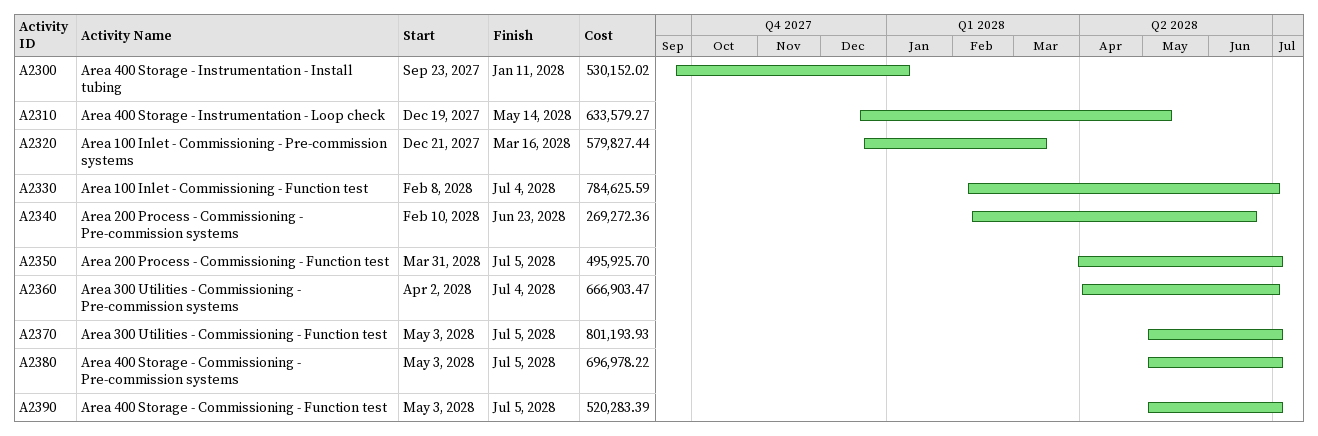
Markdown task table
| ID | Task | Start | Finish | Cost |
|---|---|---|---|---|
| A2300 | Area 400 Storage - Instrumentation - Install tubing | 2027-09-23 | 2028-01-11 | 530152.02 |
| A2310 | Area 400 Storage - Instrumentation - Loop check | 2027-12-19 | 2028-05-14 | 633579.27 |
| A2320 | Area 100 Inlet - Commissioning - Pre-commission systems | 2027-12-21 | 2028-03-16 | 579827.44 |
| A2330 | Area 100 Inlet - Commissioning - Function test | 2028-02-08 | 2028-07-04 | 784625.59 |
| A2340 | Area 200 Process - Commissioning - Pre-commission systems | 2028-02-10 | 2028-06-23 | 269272.36 |
| A2350 | Area 200 Process - Commissioning - Function test | 2028-03-31 | 2028-07-05 | 495925.70 |
| A2360 | Area 300 Utilities - Commissioning - Pre-commission systems | 2028-04-02 | 2028-07-04 | 666903.47 |
| A2370 | Area 300 Utilities - Commissioning - Function test | 2028-05-03 | 2028-07-05 | 801193.93 |
| A2380 | Area 400 Storage - Commissioning - Pre-commission systems | 2028-05-03 | 2028-07-05 | 696978.22 |
| A2390 | Area 400 Storage - Commissioning - Function test | 2028-05-03 | 2028-07-05 | 520283.39 |
